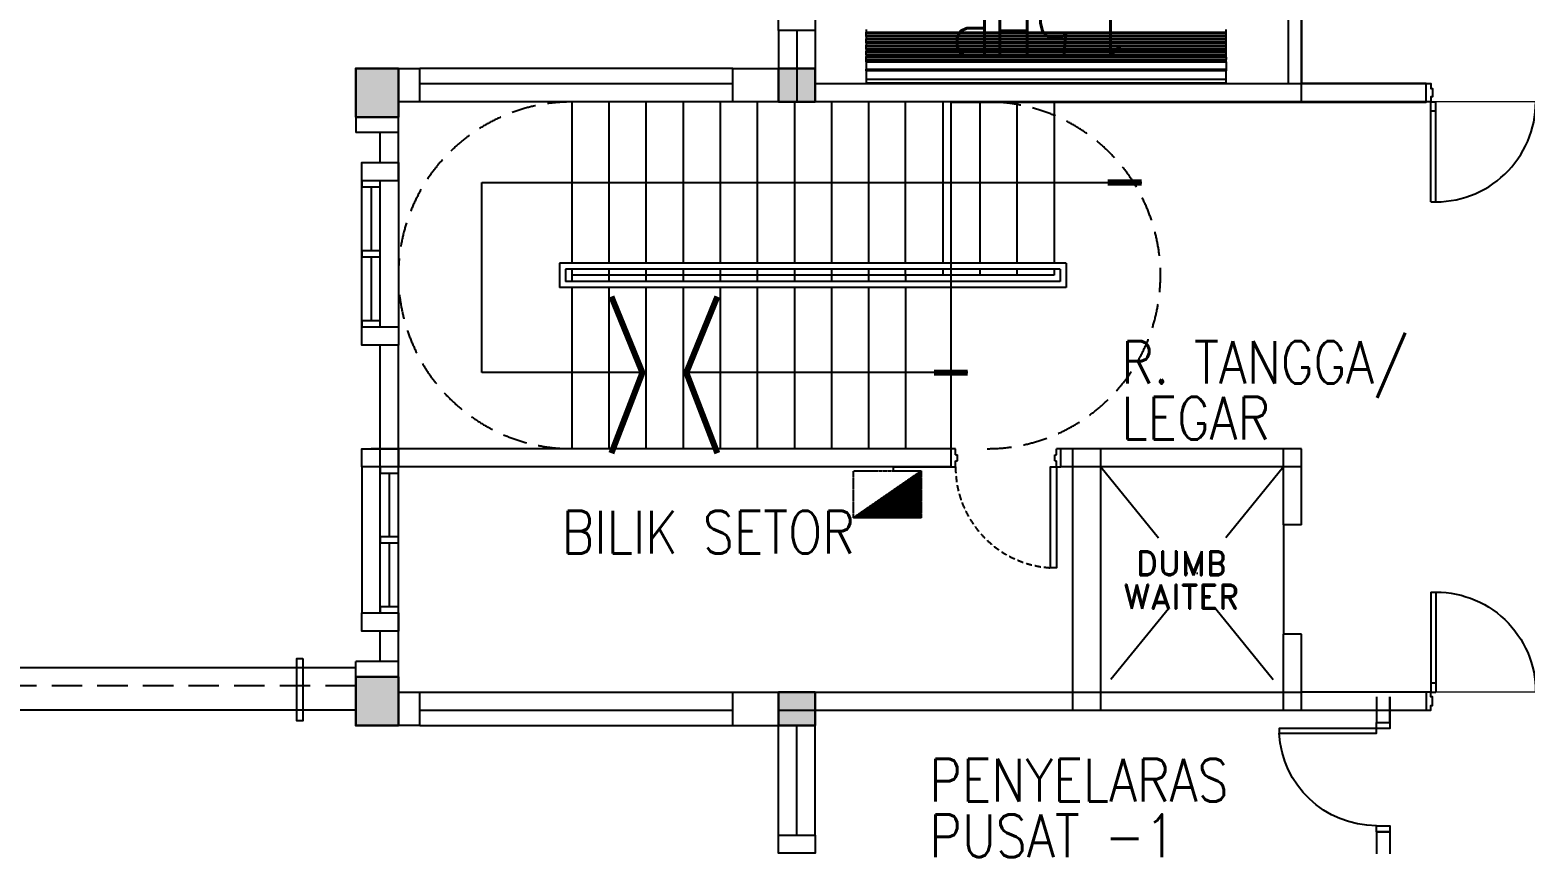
# Model space of a CAD drawing. Header units: inches. Extents: x -85907952 to 802144, y 988801 to 3125513.
# Drawn here: x 397919 to 410210, y 1035458 to 1042150 of the extents above; entities that cross this region are included whole.
import ezdxf
from ezdxf.enums import TextEntityAlignment as Align

# ---------------------------------------------------------------- set-up
doc = ezdxf.new("R2010")
doc.units = ezdxf.units.IN
doc.header["$MEASUREMENT"] = 0
for name, pattern in [('CENTER2', [1.125, 0.75, -0.125, 0.125, -0.125]), ('DASHDOT', [1, 0.5, -0.25, 0, -0.25]), ('DASHED', [0.75, 0.5, -0.25]), ('HIDDEN', [0.375, 0.25, -0.125])]:
    doc.linetypes.add(name, pattern=pattern)
for name, color, linetype, lineweight in [('COLUMN', 8, 'Continuous', 30), ('CORRIDOR', 8, 'Continuous', 20), ('t3', 8, 'Continuous', 25)]:
    doc.layers.add(name, color=color, linetype=linetype, lineweight=lineweight)
for name, color, linetype in [('DOOR', 2, 'Continuous'), ('DOWNPIPE', 8, 'Continuous'), ('DR', 9, 'Continuous'), ('Edges', 7, 'Continuous'), ('ELECT', 6, 'Continuous'), ('GRID', 8, 'CENTER2'), ('LW', 2, 'Continuous'), ('partition', 8, 'Continuous'), ('stair', 8, 'Continuous'), ('ventilation', 4, 'Continuous'), ('WALL', 1, 'Continuous'), ('WIN', 9, 'Continuous')]:
    doc.layers.add(name, color=color, linetype=linetype)
doc.styles.add('LAILA', font='romans.shx', dxfattribs={"width": 0.85})
doc.styles.add('VERDANA1000', font='romand.shx', dxfattribs={"height": 1000})

# ---------------------------------------------------------------- blocks, each defined once
blk = doc.blocks.new('WW')
at = {"layer": 'WALL'}
for points in [[(-2476669, -906963), (-2476669, -907113), (-2476969, -907113), (-2476969, -906963)], [(-2476669, -908313), (-2476669, -908463), (-2476969, -908463), (-2476969, -908313)]]:
    blk.add_lwpolyline(points, close=True, dxfattribs=at)
at = {"layer": 'WIN', "color": 2}
blk.add_line((-2476969, -907113), (-2476969, -908313), dxfattribs=at)
at = {"layer": 'WIN'}
for p, q in [((-2476819, -908313), (-2476819, -907113)), ((-2476744, -907163), (-2476744, -907688)), ((-2476669, -908313), (-2476669, -907113)), ((-2476744, -907738), (-2476744, -908263))]:
    blk.add_line(p, q, dxfattribs=at)
for points in [[(-2476819, -907113), (-2476819, -907163), (-2476669, -907163), (-2476669, -907113)], [(-2476819, -907688), (-2476819, -907738), (-2476669, -907738), (-2476669, -907688)], [(-2476819, -908263), (-2476819, -908313), (-2476669, -908313), (-2476669, -908263)]]:
    blk.add_lwpolyline(points, close=True, dxfattribs=at)
blk = doc.blocks.new('GF')
at = {"layer": 'WALL'}
for points in [[(-2478464, -901233), (-2478464, -901383), (-2478764, -901383), (-2478764, -901233)], [(-2478464, -902583), (-2478464, -902733), (-2478764, -902733), (-2478764, -902583)]]:
    blk.add_lwpolyline(points, close=True, dxfattribs=at)
at = {"layer": 'WIN'}
for p, q in [((-2478764, -902583), (-2478764, -901383)), ((-2478689, -901433), (-2478689, -901958)), ((-2478614, -902583), (-2478614, -901383)), ((-2478689, -902008), (-2478689, -902533))]:
    blk.add_line(p, q, dxfattribs=at)
at = {"layer": 'WIN', "color": 2}
blk.add_line((-2478464, -901383), (-2478464, -902583), dxfattribs=at)
at = {"layer": 'WIN'}
for points in [[(-2478764, -901383), (-2478764, -901433), (-2478614, -901433), (-2478614, -901383)], [(-2478764, -901958), (-2478764, -902008), (-2478614, -902008), (-2478614, -901958)], [(-2478764, -902533), (-2478764, -902583), (-2478614, -902583), (-2478614, -902533)]]:
    blk.add_lwpolyline(points, close=True, dxfattribs=at)
blk = doc.blocks.new('dr16')
at = {"layer": 'DOOR', "color": 1}
blk.add_line((-2409712, -909071), (-2409602, -909071), dxfattribs=at)
for points in [[(-2409712, -909071), (-2409602, -909071), (-2409602, -909021), (-2409712, -909021)], [(-2410511, -909831), (-2409712, -909831), (-2409712, -909871), (-2410511, -909871)], [(-2409712, -909921), (-2409602, -909921), (-2409602, -909871), (-2409712, -909871)]]:
    blk.add_lwpolyline(points, close=True, dxfattribs=at)
at = {"layer": 'DOOR', "color": 9}
blk.add_arc((-2409712, -909871), 800, 90, 177.134, dxfattribs=at)
blk = doc.blocks.new('Dp900')
at = {"layer": 'DOOR', "color": 4}
for p, q in [((35, 150), (0, 150)), ((35, 150), (35, 100)), ((900, 150), (865, 150)), ((865, 150), (865, 100)), ((0, 0), (35, 0)), ((50, 100), (35, 100)), ((50, 50), (35, 50)), ((35, 50), (35, 0)), ((50, 100), (50, 50)), ((850, 100), (850, 50)), ((865, 100), (850, 100)), ((865, 50), (850, 50)), ((865, 50), (865, 0)), ((865, 0), (900, 0))]:
    blk.add_line(p, q, dxfattribs=at)
at = {"layer": 'DOOR', "color": 1}
for p, q in [((0, 150), (0, 0)), ((0, 150), (0, 0)), ((900, 150), (900, 0)), ((900, 150), (900, 0))]:
    blk.add_line(p, q, dxfattribs=at)
at = {"layer": 'DOOR'}
blk.add_lwpolyline([(35, 150), (35, 980), (85, 980), (85, 150)], close=True, dxfattribs=at)
at = {"layer": 'DOOR', "color": 9, "linetype": 'DASHED', "ltscale": 100}
blk.add_arc((35, 150), 830, 360, 86.5464, dxfattribs=at)
blk = doc.blocks.new('A$C64615766')
at = {"layer": 'CORRIDOR', "color": 2}
blk.add_line((1722, 823), (78, 823), dxfattribs=at)
at = {"layer": 'DR', "color": 3}
for p, q in [((0, 823), (0, 973)), ((1800, 823), (1800, 973))]:
    blk.add_line(p, q, dxfattribs=at)
at = {"layer": 'DR'}
for p, q in [((37, 823), (78, 823)), ((37, 1), (37, 823)), ((37, 748), (78, 748)), ((78, 0), (78, 823)), ((1762, 823), (1722, 823)), ((1722, 0), (1722, 823)), ((1762, 748), (1722, 748)), ((1762, 1), (1762, 823))]:
    blk.add_line(p, q, dxfattribs=at)
for points in [[(0, 973), (37, 973), (37, 933), (50, 933), (50, 863), (37, 863), (37, 823), (0, 823)], [(1800, 973), (1762, 973), (1762, 933), (1750, 933), (1750, 863), (1762, 863), (1762, 823), (1800, 823)]]:
    blk.add_lwpolyline(points, dxfattribs=at)
at = {"layer": 'DR', "color": 8}
for centre, start, end in [((78, 823), 267.2126, 0.0001), ((1722, 823), 179.9999, 272.7874)]:
    blk.add_arc(centre, 822, start, end, dxfattribs=at)
blk = doc.blocks.new('air con')
at = {"layer": 'Edges'}
for p, q in [((71.4, 41.9), (152.4, 41.9)), ((71.4, 41.9), (71.4, 41.09)), ((71.4, 41.09), (152.4, 41.09)), ((71.4, 41.09), (71.4, 39.12)), ((152.4, 41.09), (152.4, 41.9)), ((152.4, 39.12), (152.4, 41.09)), ((71.4, 39.12), (152.4, 39.12)), ((71.4, 38.72), (71.4, 39.12)), ((152.4, 38.72), (71.4, 38.72)), ((71.4, 37.09), (71.4, 38.72)), ((71.4, 37.09), (71.4, 36.7)), ((152.4, 37.09), (71.4, 37.09)), ((152.4, 39.12), (152.4, 38.72)), ((152.4, 37.09), (152.4, 38.72)), ((152.4, 37.09), (152.4, 36.7)), ((152.4, 36.7), (71.4, 36.7)), ((71.4, 36.7), (71.4, 36.54)), ((152.4, 36.54), (71.4, 36.54)), ((71.4, 36.08), (71.4, 36.54)), ((152.4, 36.08), (71.4, 36.08)), ((71.4, 36.08), (71.4, 35.91)), ((152.4, 35.91), (71.4, 35.91)), ((71.4, 35.91), (71.4, 35.49)), ((71.4, 35.49), (71.4, 35.34)), ((152.4, 35.49), (71.4, 35.49)), ((152.4, 35.34), (71.4, 35.34)), ((71.4, 35.34), (71.4, 34.88)), ((152.4, 34.88), (71.4, 34.88)), ((71.4, 34.88), (71.4, 34.71)), ((152.4, 34.71), (71.4, 34.71)), ((71.4, 34.71), (71.4, 34.21)), ((152.4, 34.21), (71.4, 34.21)), ((71.4, 34.21), (71.4, 34.02)), ((71.4, 34.02), (71.4, 33.51)), ((152.4, 34.02), (71.4, 34.02)), ((152.4, 36.7), (152.4, 36.54)), ((152.4, 36.54), (152.4, 36.08)), ((152.4, 36.08), (152.4, 35.91)), ((152.4, 35.49), (152.4, 35.91)), ((152.4, 35.49), (152.4, 35.34)), ((152.4, 35.34), (152.4, 34.88)), ((152.4, 34.88), (152.4, 34.71)), ((152.4, 34.21), (152.4, 34.71)), ((152.4, 34.21), (152.4, 34.02)), ((152.4, 34.02), (152.4, 33.51)), ((152.4, 33.51), (71.4, 33.51)), ((71.4, 33.51), (71.4, 33.33)), ((152.4, 33.33), (71.4, 33.33)), ((71.4, 33.33), (71.4, 32.83)), ((152.4, 32.83), (71.4, 32.83)), ((71.4, 32.83), (71.4, 32.62)), ((152.4, 32.62), (71.4, 32.62)), ((71.4, 32.62), (71.4, 32.1)), ((152.4, 32.1), (71.4, 32.1)), ((71.4, 32.1), (71.4, 31.91)), ((152.4, 31.91), (71.4, 31.91)), ((71.4, 31.91), (71.4, 31.38)), ((152.4, 31.38), (71.4, 31.38)), ((71.4, 31.38), (71.4, 31.19)), ((152.4, 31.19), (71.4, 31.19)), ((71.4, 31.19), (71.4, 30.65)), ((152.4, 30.65), (71.4, 30.65)), ((71.4, 30.65), (71.4, 30.44)), ((152.4, 30.44), (71.4, 30.44)), ((71.4, 30.44), (71.4, 29.79)), ((152.4, 33.51), (152.4, 33.33)), ((152.4, 32.83), (152.4, 33.33)), ((152.4, 32.83), (152.4, 32.62)), ((152.4, 32.62), (152.4, 32.1)), ((152.4, 32.1), (152.4, 31.91)), ((152.4, 31.38), (152.4, 31.91)), ((152.4, 31.38), (152.4, 31.19)), ((152.4, 31.19), (152.4, 30.65)), ((152.4, 30.65), (152.4, 30.44)), ((152.4, 29.79), (152.4, 30.44))]:
    blk.add_line(p, q, dxfattribs=at)
blk = doc.blocks.new('1.5HP AIR CONDITION')
at = {"xscale": 36.51607049631966, "yscale": 36.51607049631966, "zscale": 36.51607049631966}
blk.add_blockref('air con', (-4086, -544), dxfattribs=at)
at = {"insert": (-705, 764), "char_height": 438.2, "width": 4290.86, "attachment_point": 1, "style": 'LAILA'}
blk.add_mtext('1.5HP', dxfattribs=at)
blk = doc.blocks.new('DB G')
at = {"layer": 'ELECT', "linetype": 'HIDDEN'}
h = blk.add_hatch(dxfattribs=at)
h.set_pattern_fill('ANSI31', color=3)
h.paths.add_polyline_path([(13841, 40815), (13841, 41200), (13283, 40815)])
at = {"layer": 'ELECT', "color": 7, "linetype": 'HIDDEN'}
blk.add_line((13841, 41200), (13283, 40815), dxfattribs=at)
blk.add_lwpolyline([(13283, 41200), (13841, 41200), (13841, 40815), (13283, 40815)], close=True, dxfattribs=at)

msp = doc.modelspace()

# ---------------------------------------------------------------- hatches: boundary and pattern name
at = {"layer": 'COLUMN'}
for points in [[(400948, 1041433), (400948, 1041833), (400598, 1041833), (400598, 1041433)], [(404073, 1041833), (404373, 1041833), (404373, 1041558), (404073, 1041558)], [(400948, 1036433), (400948, 1036833), (400598, 1036833), (400598, 1036433)], [(400948, 1036433), (400948, 1036833), (400598, 1036833), (400598, 1036433)], [(404073, 1036708), (404373, 1036708), (404373, 1036433), (404073, 1036433)]]:
    msp.add_hatch(color=256, dxfattribs=at).paths.add_polyline_path(points)

# ---------------------------------------------------------------- linework, layer by layer
for points in [[(400948, 1041433), (400948, 1041833), (400598, 1041833), (400598, 1041433)], [(404073, 1041833), (404373, 1041833), (404373, 1041558), (404073, 1041558)], [(400948, 1036433), (400948, 1036833), (400598, 1036833), (400598, 1036433)], [(400948, 1036433), (400948, 1036833), (400598, 1036833), (400598, 1036433)], [(404073, 1036708), (404373, 1036708), (404373, 1036433), (404073, 1036433)]]:
    msp.add_lwpolyline(points, close=True, dxfattribs=at)
at = {"layer": 'DOWNPIPE'}
msp.add_lwpolyline([(400163, 1036984), (400163, 1036471), (400113, 1036471), (400113, 1036984)], close=True, dxfattribs=at)
at = {"layer": 'GRID', "linetype": 'DASHDOT', "ltscale": 1500}
for p, q in [((408223, 1038558), (406723, 1036708)), ((406723, 1038558), (408223, 1036708))]:
    msp.add_line(p, q, dxfattribs=at)
at = {"layer": 'LW'}
for p, q in [((404073, 1042146), (404073, 1041708)), ((408223, 1038083), (408223, 1037183)), ((404073, 1035533), (404073, 1036558))]:
    msp.add_line(p, q, dxfattribs=at)
at = {"layer": 'LW', "linetype": 'HIDDEN', "ltscale": 1000}
msp.add_line((400598, 1036758), (396948, 1036758), dxfattribs=at)
at = {"layer": 'LW'}
for points in [[(400598, 1036908), (396598, 1036908), (396598, 1029358), (403698, 1029358)], [(400598, 1036558), (396948, 1036558), (396948, 1029708), (403698, 1029708)]]:
    msp.add_lwpolyline(points, dxfattribs=at)
at = {"layer": 'partition'}
for p, q in [((408263, 1043211), (408263, 1041708)), ((408373, 1043211), (408373, 1041708)), ((408988, 1036668), (408988, 1036458)), ((409098, 1036458), (409098, 1036668)), ((409098, 1036668), (409098, 1036458)), ((408988, 1036458), (409098, 1036458)), ((408988, 1035558), (408988, 1035258)), ((409098, 1035558), (409098, 1035258))]:
    msp.add_line(p, q, dxfattribs=at)
at = {"layer": 'stair'}
for p, q in [((402373, 1041558), (402373, 1040233)), ((402678, 1041558), (402678, 1040233)), ((402983, 1041558), (402983, 1040233)), ((403288, 1041558), (403288, 1040233)), ((403593, 1041558), (403593, 1040233)), ((403898, 1041558), (403898, 1040233)), ((404203, 1041558), (404203, 1040233)), ((404508, 1041558), (404508, 1040233)), ((404813, 1041558), (404813, 1040233)), ((405118, 1040233), (405118, 1041558)), ((405423, 1041558), (405423, 1040233)), ((405728, 1041558), (405728, 1040233)), ((406033, 1041558), (406033, 1040233)), ((406338, 1041558), (406338, 1040233)), ((401635, 1039333), (401635, 1040896)), ((401635, 1040896), (407060, 1040896)), ((402273, 1040233), (402273, 1040033)), ((406438, 1040233), (402273, 1040233)), ((406438, 1040233), (406438, 1040033)), ((402323, 1040183), (402323, 1040083)), ((406388, 1040183), (402323, 1040183)), ((402373, 1040183), (402373, 1040083)), ((406338, 1040133), (402373, 1040133)), ((402678, 1040183), (402678, 1040083)), ((402983, 1040183), (402983, 1040083)), ((403288, 1040183), (403288, 1040083)), ((403593, 1040183), (403593, 1040083)), ((403898, 1040183), (403898, 1040133)), ((403898, 1040133), (403898, 1040083)), ((404203, 1040183), (404203, 1040133)), ((404203, 1040133), (404203, 1040083)), ((404508, 1040183), (404508, 1040133)), ((404508, 1040133), (404508, 1040083)), ((404813, 1040183), (404813, 1040133)), ((404813, 1040133), (404813, 1040083)), ((405118, 1040133), (405118, 1040183)), ((405118, 1040133), (405118, 1040083)), ((405423, 1040183), (405423, 1040133)), ((405728, 1040183), (405728, 1040133)), ((406033, 1040183), (406033, 1040133)), ((406338, 1040183), (406338, 1040133)), ((406388, 1040183), (406388, 1040083)), ((406438, 1040033), (402273, 1040033)), ((406388, 1040083), (402323, 1040083)), ((402373, 1040033), (402373, 1038708)), ((402678, 1040033), (402678, 1038708)), ((402983, 1040033), (402983, 1038708)), ((403288, 1040033), (403288, 1038708)), ((403593, 1040033), (403593, 1038708)), ((403898, 1040033), (403898, 1038708)), ((404203, 1040033), (404203, 1038708)), ((404508, 1040033), (404508, 1038708)), ((404813, 1040033), (404813, 1038708)), ((405118, 1040033), (405118, 1038708)), ((402983, 1039333), (401635, 1039333)), ((405629, 1039333), (403288, 1039333))]:
    msp.add_line(p, q, dxfattribs=at)
at = {"layer": 'stair', "const_width": 50}
for points in [[(407058, 1040896), (406779, 1040896)], [(402699, 1039958), (402954, 1039333), (402699, 1038671)], [(403570, 1039958), (403315, 1039333), (403570, 1038671)], [(405628, 1039333), (405350, 1039333)]]:
    msp.add_lwpolyline(points, dxfattribs=at)
at = {"layer": 'stair', "linetype": 'HIDDEN', "ltscale": 800}
for centre, start, end in [((402373, 1040133), 90, 270), ((405788, 1040133), 270, 90)]:
    msp.add_arc(centre, 1425, start, end, dxfattribs=at)
at = {"layer": 'ventilation'}
msp.add_lwpolyline([(405017, 1038524), (405017, 1038559), (405493, 1038559), (405493, 1038709), (405493, 1041556), (409396, 1041556), (409396, 1041709), (408386, 1041709), (408372, 1041709), (408372, 1045671), (404381, 1045671), (404381, 1048205), (402385, 1048205), (402371, 1048205), (402371, 1049522), (406374, 1049522), (406374, 1056579), (406374, 1057562), (410238, 1057562), (410238, 1056667), (414216, 1056667), (414216, 1059945)], dxfattribs=at)
at = {"layer": 'WALL'}
for p, q in [((404373, 1042296), (404373, 1041708)), ((404223, 1042146), (404223, 1041708)), ((400598, 1041833), (401123, 1041833)), ((401123, 1041558), (401123, 1041833)), ((403698, 1041558), (403698, 1041833)), ((403698, 1041833), (404373, 1041833)), ((403698, 1041708), (401123, 1041708)), ((404223, 1041708), (404223, 1041558)), ((404373, 1041708), (404373, 1041558)), ((408373, 1041708), (404373, 1041708)), ((408373, 1041558), (408373, 1041708)), ((409398, 1041708), (408373, 1041708)), ((408373, 1041558), (400948, 1041558)), ((409398, 1041558), (408373, 1041558)), ((400598, 1041433), (400598, 1041308)), ((400948, 1040908), (400948, 1041433)), ((400948, 1041308), (400598, 1041308)), ((400798, 1041058), (400798, 1041308)), ((400798, 1038558), (400798, 1039558)), ((400948, 1038558), (400948, 1039558)), ((405493, 1038708), (400723, 1038708)), ((405493, 1038558), (405493, 1038708)), ((408373, 1038708), (406393, 1038708)), ((406393, 1038558), (406393, 1038708)), ((406493, 1036558), (406493, 1038708)), ((406723, 1036558), (406723, 1038708)), ((408223, 1038083), (408223, 1038708)), ((408373, 1038083), (408373, 1038708)), ((405493, 1038558), (400723, 1038558)), ((408373, 1038558), (406393, 1038558)), ((408373, 1038083), (408223, 1038083)), ((400948, 1036833), (400948, 1037358)), ((400798, 1036958), (400798, 1037208)), ((408223, 1036558), (408223, 1037183)), ((408373, 1037183), (408223, 1037183)), ((408373, 1036558), (408373, 1037183)), ((400948, 1036958), (400598, 1036958)), ((400598, 1036833), (400598, 1036958)), ((400948, 1036708), (408373, 1036708)), ((401123, 1036433), (401123, 1036708)), ((403698, 1036433), (403698, 1036708)), ((409398, 1036708), (408373, 1036708)), ((400598, 1036558), (396948, 1036558)), ((401123, 1036558), (403698, 1036558)), ((404073, 1036558), (408373, 1036558)), ((404373, 1036583), (404373, 1036433)), ((408373, 1036558), (409398, 1036558)), ((401123, 1036433), (400598, 1036433)), ((403698, 1036433), (404223, 1036433)), ((404223, 1035533), (404223, 1036433)), ((404373, 1035533), (404373, 1036433)), ((408988, 1035558), (409098, 1035558))]:
    msp.add_line(p, q, dxfattribs=at)
for points in [[(404373, 1042296), (404373, 1042146), (404073, 1042146), (404073, 1042296)], [(404373, 1035533), (404373, 1035383), (404073, 1035383), (404073, 1035533)]]:
    msp.add_lwpolyline(points, close=True, dxfattribs=at)
at = {"layer": 'WIN'}
for p, q in [((403698, 1041833), (401123, 1041833)), ((404373, 1041558), (404373, 1041833)), ((404373, 1036433), (404373, 1036708)), ((401123, 1036433), (403698, 1036433))]:
    msp.add_line(p, q, dxfattribs=at)

# ---------------------------------------------------------------- block references
at = {"rotation": 180}
msp.add_blockref('1.5HP AIR CONDITION', (406273, 1042698), dxfattribs=at)
at = {"color": 7, "linetype": 'HIDDEN'}
msp.add_blockref('DB G', (391405, 997325), dxfattribs=at)
at = {"layer": 'DOOR', "ltscale": 2000}
msp.add_blockref('A$C64615766', (409398, 1040736), dxfattribs=at)
at = {"layer": 'DOOR', "rotation": 180}
msp.add_blockref('Dp900', (406393, 1038708), dxfattribs=at)
at = {"layer": 'DOOR', "ltscale": 2000, "xscale": -1, "rotation": 180}
msp.add_blockref('A$C64615766', (409398, 1037531), dxfattribs=at)
at = {"layer": 'DOOR', "xscale": -1, "rotation": 180}
msp.add_blockref('dr16', (2818700, 126538), dxfattribs=at)
at = {"layer": 'WIN'}
for name, p in [('GF', (2879412, 1942292)), ('WW', (2877617, 1945671))]:
    msp.add_blockref(name, p, dxfattribs=at)

# ---------------------------------------------------------------- texts
at = {"layer": 't3', "style": 'LAILA', "width": 0.85}
for s, p in [('R. TANGGA/', (406890, 1039593)), ('LEGAR', (406890, 1039133)), ('BILIK SETOR', (402290, 1038197)), ('PENYELARAS', (405312, 1036158)), ('PUSAT -1', (405312, 1035702))]:
    msp.add_text(s, height=350, dxfattribs=at).set_placement(p, align=Align.TOP_LEFT)
at = {"layer": 't3', "style": 'VERDANA1000'}
for s, p in [('DUMB', (407012, 1037866)), ('WAITER', (406908, 1037591))]:
    msp.add_text(s, height=200, dxfattribs=at).set_placement(p, align=Align.TOP_LEFT)

doc.saveas('drawing.dxf')
